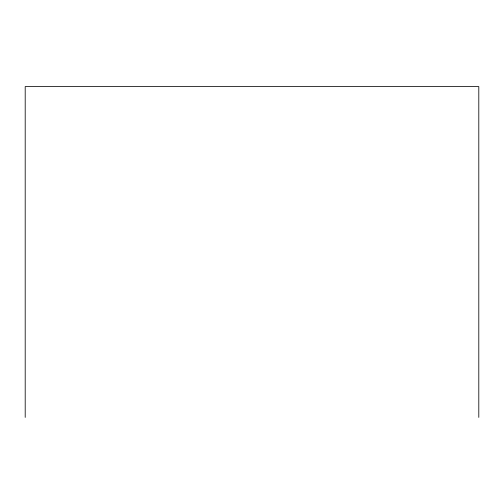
<?xml version="1.0" encoding="UTF-8"?>
<svg xmlns="http://www.w3.org/2000/svg" width="504" height="504" viewBox="0 0 504 504"><rect width="100%" height="100%" fill="white"/><g stroke="black" fill="none" stroke-linecap="round" stroke-linejoin="round"><path stroke-width="0.76" d="M478.8 417.406L478.8 86.593L25.2 86.593L25.2 417.406"/></g></svg>
